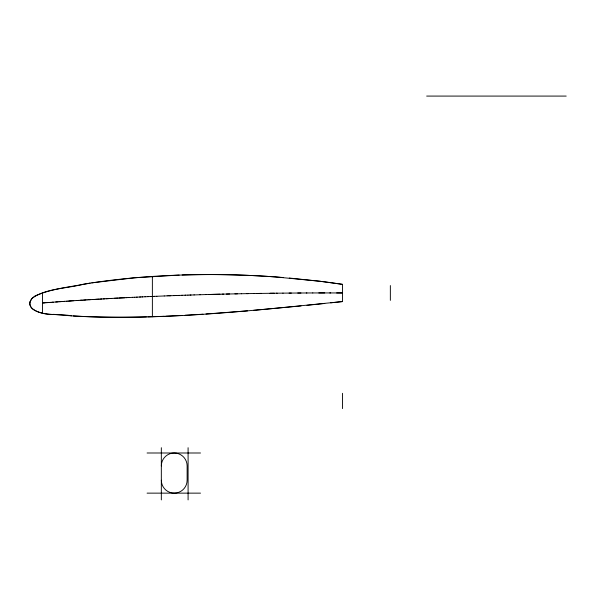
<?xml version="1.0" encoding="UTF-8"?>
<svg xmlns="http://www.w3.org/2000/svg" width="596" height="596" viewBox="0 0 596 596"><rect width="100%" height="100%" fill="white"/><g stroke="black" fill="none" stroke-linecap="round" stroke-linejoin="round"><path stroke-width="0.89" d="M29.949 302.001C29.331 304.541 30.612 307.178 32.497 308.847C43.553 316.871 58.877 313.31 71.572 315.85M29.986 301.859L31.685 298.715L35.015 295.988M35.261 295.847C52.493 288.308 71.84 286.795 90.138 283.115M330.705 302.842L342.558 301.561L342.558 284.359L320.037 281.275L275.553 276.939A915.188 915.188 0 0 0 211.319 274.562C168.482 274.6 125.57 277.282 83.261 284.225C66.536 288.74 47.01 288.054 32.296 298.067C22.186 310.687 46.436 315.12 53.871 314.353C84.617 317.452 115.564 317.743 146.43 316.901M91.858 282.854L134.51 277.788L179.158 275.084M324.775 303.468L306.977 305.316M342.558 301.561C253.188 310.486 163.237 320.879 73.286 315.962M301.047 305.912L253.546 310.352M247.601 310.851L205.978 314.003M43.664 302.902L42.465 302.991L44.871 302.805M44.178 302.865L46.071 302.716M45.885 302.731L47.598 302.597M47.27 302.626L51.018 302.343M48.477 302.53L49.677 302.44M50.876 302.351L60.554 301.643M52.083 302.261L53.29 302.172M55.711 301.993L58.132 301.814M59.585 301.71L61.761 301.554M61.299 301.591L63.02 301.464M62.967 301.472L64.733 301.345M64.174 301.382L66.581 301.218M66.447 301.226L68.16 301.107M67.788 301.136L69.881 300.987M68.994 301.047L73.822 300.719M70.201 300.965L72.615 300.801M73.308 300.757L78.665 300.406M76.243 300.563L77.45 300.481M78.463 300.414L82.293 300.168M80.177 300.302L84.714 300.012M83.611 300.086L85.928 299.937M203.005 314.196L185.147 315.269M85.332 299.974L87.143 299.863M87.046 299.87L89.564 299.714M88.767 299.758L90.778 299.639M90.48 299.654L93.922 299.445M93.192 299.49L99.234 299.132M95.636 299.341L111.802 298.417M100.441 299.058L101.864 298.976M103.279 298.894L104.702 298.812M106.125 298.738L108.964 298.574M111.102 298.454L117.978 298.089M114.223 298.291L126.821 297.635M119.058 298.03L124.855 297.732M182.167 315.433L165.792 316.223M126.315 297.657L128.781 297.538M128.736 297.538L132.699 297.344M132.364 297.359L134.785 297.248M134.659 297.255L137.207 297.128M136.618 297.158L140.537 296.979M139.628 297.017L142.6 296.882M142.019 296.912L145.253 296.763M144.977 296.778L147.935 296.644M147.905 296.644L151.272 296.503M150.892 296.517L154.632 296.361M153.857 296.391L156.882 296.264M156.822 296.264L164.258 295.966M164.302 316.282L147.92 316.856M164.228 295.974L167.23 295.854M167.163 295.854L169.696 295.758M168.713 295.795L170.769 295.72M170.203 295.743L174.658 295.579M173.965 295.601L176.14 295.527M175.038 295.564L179.113 295.415M178.234 295.452L185.706 295.191M181.437 295.34L182.503 295.303M185.058 295.214L188.031 295.117M187.844 295.124L191.003 295.02M189.975 295.05L194.244 294.916M193.976 294.923L200.152 294.737M182.138 274.987C215.894 273.959 249.709 274.823 283.368 277.535M199.913 294.744L206.06 294.566M205.858 294.573L223.694 294.111M209.01 294.484L219.999 294.2M222.129 294.148L229.631 293.977M226.391 294.051L241.522 293.731M234.913 293.865L237.476 293.813M241.32 293.739L254.179 293.508M246.662 293.634L248.167 293.612M253.412 293.523L261.45 293.396M257.181 293.463L277.185 293.195M269.995 293.277L274.264 293.232M276.395 293.202L283.13 293.135M282.802 293.135L291.34 293.068M289.075 293.083L300.958 293.001M297.739 293.023L306.903 292.971M306.277 292.979L312.848 292.949M312.684 292.949L330.676 292.934M426.662 96.083L566.2 96.083M318.793 292.941L324.731 292.934M147.078 452.997L200.509 452.997M147.078 493.138L200.509 493.138M329.759 292.934L342.558 292.964L336.621 292.941M289.306 278.034L318.942 281.141A845.724 845.724 0 0 1 342.558 284.359M152.382 316.722L152.375 276.417M390.35 285.551L390.35 300.369M342.558 393.308L342.558 408.603M188.09 447.715L188.09 499.917M161.33 447.715L161.33 499.917M42.465 292.964L42.465 313.027M161.33 480.234A12.903 12.903 0 0 0 174.233 493.138A12.903 12.903 0 0 0 187.129 480.234L187.129 465.901A12.903 12.903 0 0 0 174.233 452.997A12.903 12.903 0 0 0 161.33 465.901"/></g></svg>
